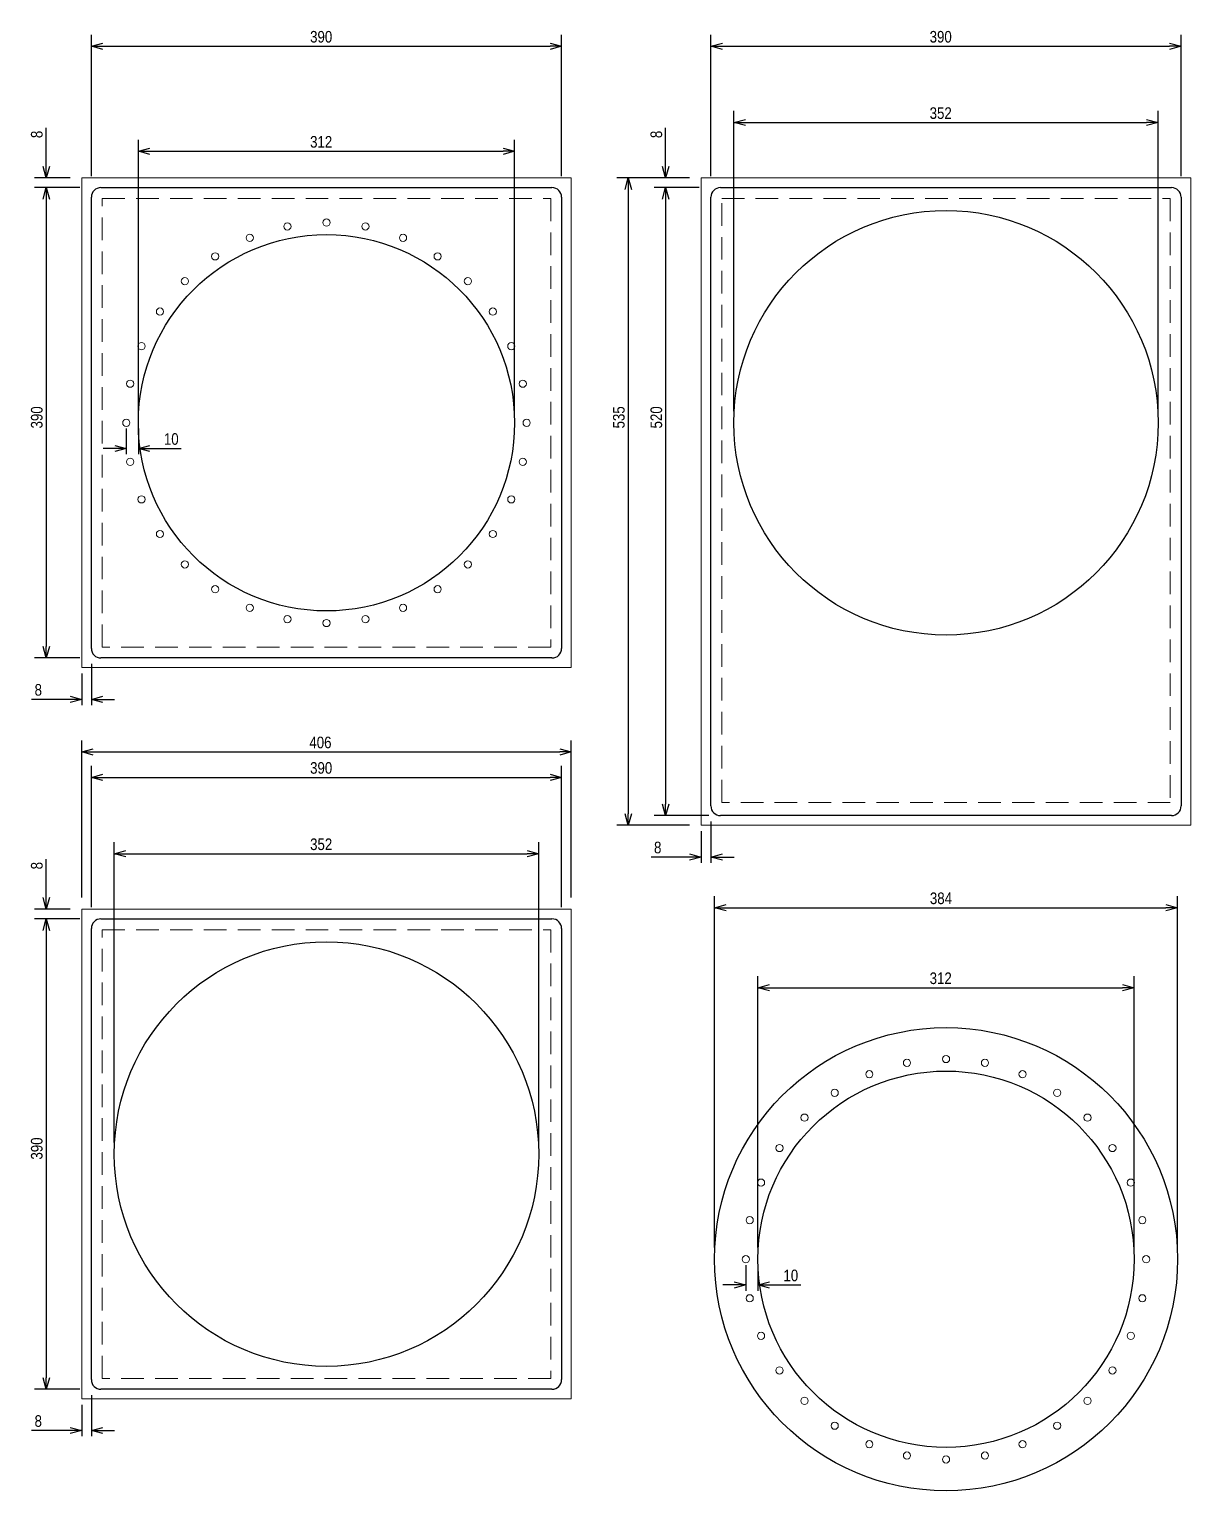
# Model space of a CAD drawing. Header units: inches. Extents: x -1596095 to 1052762, y -907497 to 506843.
# Drawn here: x -206370 to -205407, y -577360 to -576149 of the extents above; entities that cross this region are included whole.
import ezdxf

# ---------------------------------------------------------------- set-up
doc = ezdxf.new("R2010")
doc.units = ezdxf.units.IN
doc.header["$LTSCALE"] = 25
doc.header["$MEASUREMENT"] = 0
doc.linetypes.add('CACHE', pattern=[0.375, 0.25, -0.125])
doc.linetypes.add('Solid', pattern=[0])
doc.layers.get('DEFPOINTS').update_dxf_attribs({"linetype": 'Solid'})
doc.layers.add('ramka', color=7, linetype='Continuous', lineweight=13)
doc.styles.get("Standard").update_dxf_attribs({"font": 'ARIALN.TTF'})
doc.dimstyles.new('associate', dxfattribs={"dimscale": 0, "dimtxt": 2, "dimasz": 1, "dimexe": 1, "dimexo": 0.0625, "dimgap": 1, "dimtad": 1, "dimdec": 0, "dimrnd": 10, "dimzin": 0, "dimdsep": 46, "dimtxsty": 'Standard', "dimblk": 'ARCHTICK', "dimcen": 1, "dimadec": 0, "dimazin": 0, "dimtfac": 1, "dimtdec": 0, "dimtofl": 0, "dimtmove": 0, "dimatfit": 3, "dimfxl": 1, "dimtvp": 1, "dimtolj": 1, "dimtzin": 0, "dimarcsym": 0})

# ---------------------------------------------------------------- blocks, each defined once
blk = doc.blocks.new('*U495')
at = {"layer": 'ramka', "color": 251, "lineweight": 9, "ltscale": 3, "true_color": 0x636466}
blk.add_circle((0, 0), 2.99, dxfattribs=at)
blk = doc.blocks.new('*U496')
at = {"layer": 'ramka', "color": 0, "linetype": 'ByBlock', "lineweight": -2, "transparency": 16777216}
for p, rotation in [((-206738, -576182.3), 281.2499999989654), ((-206705.6, -576179.1), 269.9999999990067), ((-206673.3, -576182.3), 258.749999999048), ((-206769.2, -576191.7), 292.499999998924), ((-206642.1, -576191.7), 247.4999999990895), ((-206797.9, -576207.1), 303.7499999988827), ((-206613.4, -576207.1), 236.2499999991309), ((-206823, -576227.7), 314.9999999988413), ((-206588.3, -576227.7), 224.9999999991722), ((-206843.7, -576252.9), 326.2499999987999), ((-206567.6, -576252.9), 213.7499999992136), ((-206859, -576281.6), 337.4999999987585), ((-206552.3, -576281.6), 202.499999999255), ((-206868.4, -576312.7), 348.749999998717), ((-206542.8, -576312.7), 191.2499999992964), ((-206539.6, -576345.1), 180), ((-206868.4, -576377.5), 11.24999999995863), ((-206542.8, -576377.5), 168.7499999993792), ((-206859, -576408.6), 22.49999999991728), ((-206552.3, -576408.6), 157.4999999994206), ((-206843.7, -576437.3), 33.74999999987586), ((-206567.6, -576437.3), 146.2499999994619), ((-206823, -576462.5), 44.99999999983445), ((-206588.3, -576462.5), 134.9999999995034), ((-206797.9, -576483.1), 56.24999999979309), ((-206613.4, -576483.1), 123.7499999995448), ((-206769.2, -576498.5), 67.49999999975168), ((-206642.1, -576498.5), 112.4999999995861), ((-206738, -576507.9), 78.74999999971028), ((-206673.3, -576507.9), 101.2499999996275), ((-206705.6, -576511.1), 89.9999999996689)]:
    blk.add_blockref('*U495', p, dxfattribs=dict(at, rotation=rotation))
blk.add_blockref('*U495', (-206871.6, -576345.1), dxfattribs=at)
blk = doc.blocks.new('_Open30')
at = {"color": 0, "linetype": 'ByBlock', "lineweight": -2}
for p, q in [((-1, 0.27), (0, 0)), ((0, 0), (-1, -0.27)), ((0, 0), (-1, 0))]:
    blk.add_line(p, q, dxfattribs=at)
blk = doc.blocks.new('*D497')
at = {"layer": 'DEFPOINTS', "color": 0, "lineweight": 9, "ltscale": 3, "transparency": 16777216}
for p in [(-205967.6, -576249.9), (-206279.6, -576475), (-205967.6, -576475)]:
    blk.add_point(p, dxfattribs=at)
at = {"layer": 'ramka', "color": 0, "lineweight": -2, "ltscale": 3, "transparency": 16777216}
for p, q in [((-206279.6, -576465.4), (-206279.6, -576240.3)), ((-206270, -576249.9), (-205977.2, -576249.9))]:
    blk.add_line(p, q, dxfattribs=at)
at = {"layer": 'ramka', "color": 0, "linetype": 'Solid', "lineweight": -2, "ltscale": 3, "transparency": 16777216}
blk.add_line((-205967.6, -576465.4), (-205967.6, -576240.3), dxfattribs=at)
at = {"layer": 'ramka', "color": 0, "lineweight": -2, "ltscale": 3, "transparency": 16777216, "xscale": 9.600000000000001, "yscale": 9.600000000000001, "zscale": 9.600000000000001, "rotation": 180}
blk.add_blockref('_Open30', (-206279.6, -576249.9), dxfattribs=at)
at = {"layer": 'ramka', "color": 0, "lineweight": -2, "ltscale": 3, "transparency": 16777216, "xscale": 9.600000000000001, "yscale": 9.600000000000001, "zscale": 9.600000000000001}
blk.add_blockref('_Open30', (-205967.6, -576249.9), dxfattribs=at)
at = {"layer": 'ramka', "color": 0, "lineweight": 9, "ltscale": 3, "transparency": 16777216, "insert": (-206128, -576242.1), "char_height": 9.6, "attachment_point": 5}
blk.add_mtext('\\A1;312', dxfattribs=at)
blk = doc.blocks.new('_DotSmall')
at = {"color": 0, "linetype": 'ByBlock', "const_width": 0.5}
blk.add_lwpolyline([(-0.0625, 0, 1), (0.0625, 0, 1)], format="xyb", close=True, dxfattribs=at)
blk = doc.blocks.new('*D498')
at = {"layer": 'DEFPOINTS', "color": 0, "lineweight": 9, "ltscale": 3, "transparency": 16777216}
for p in [(-205928.6, -576162.8), (-206318.6, -576280), (-205928.6, -576280)]:
    blk.add_point(p, dxfattribs=at)
at = {"layer": 'ramka', "color": 0, "lineweight": -2, "ltscale": 3, "transparency": 16777216}
for p, q in [((-206318.6, -576270.4), (-206318.6, -576153.2)), ((-206309, -576162.8), (-205938.2, -576162.8))]:
    blk.add_line(p, q, dxfattribs=at)
at = {"layer": 'ramka', "color": 0, "linetype": 'Solid', "lineweight": -2, "ltscale": 3, "transparency": 16777216}
blk.add_line((-205928.6, -576270.4), (-205928.6, -576153.2), dxfattribs=at)
at = {"layer": 'ramka', "color": 0, "lineweight": -2, "ltscale": 3, "transparency": 16777216, "xscale": 9.600000000000001, "yscale": 9.600000000000001, "zscale": 9.600000000000001, "rotation": 180}
blk.add_blockref('_Open30', (-206318.6, -576162.8), dxfattribs=at)
at = {"layer": 'ramka', "color": 0, "lineweight": -2, "ltscale": 3, "transparency": 16777216, "xscale": 9.600000000000001, "yscale": 9.600000000000001, "zscale": 9.600000000000001}
blk.add_blockref('_Open30', (-205928.6, -576162.8), dxfattribs=at)
at = {"layer": 'ramka', "color": 0, "lineweight": 9, "ltscale": 3, "transparency": 16777216, "insert": (-206128, -576155), "char_height": 9.6, "attachment_point": 5}
blk.add_mtext('\\A1;390', dxfattribs=at)
blk = doc.blocks.new('*D499')
at = {"layer": 'DEFPOINTS', "color": 0, "lineweight": 9, "ltscale": 3, "transparency": 16777216}
for p in [(-206289.6, -576475), (-206279.6, -576475), (-206279.6, -576496.3)]:
    blk.add_point(p, dxfattribs=at)
at = {"layer": 'ramka', "color": 0, "lineweight": -2, "ltscale": 3, "transparency": 16777216}
for p, q in [((-206289.6, -576479.8), (-206289.6, -576501.1)), ((-206299.2, -576496.3), (-206308.8, -576496.3)), ((-206270, -576496.3), (-206244.1, -576496.3))]:
    blk.add_line(p, q, dxfattribs=at)
at = {"layer": 'ramka', "color": 0, "linetype": 'Solid', "lineweight": -2, "ltscale": 3, "transparency": 16777216}
blk.add_line((-206279.6, -576479.8), (-206279.6, -576501.1), dxfattribs=at)
at = {"layer": 'ramka', "color": 0, "lineweight": -2, "ltscale": 3, "transparency": 16777216, "xscale": 9.600000000000001, "yscale": 9.600000000000001, "zscale": 9.600000000000001}
blk.add_blockref('_Open30', (-206289.6, -576496.3), dxfattribs=at)
at = {"layer": 'ramka', "color": 0, "lineweight": -2, "ltscale": 3, "transparency": 16777216, "xscale": 9.600000000000001, "yscale": 9.600000000000001, "zscale": 9.600000000000001, "rotation": 180}
blk.add_blockref('_Open30', (-206279.6, -576496.3), dxfattribs=at)
at = {"layer": 'ramka', "color": 0, "lineweight": 9, "ltscale": 3, "transparency": 16777216, "insert": (-206252.3, -576488.5), "char_height": 9.6, "attachment_point": 5}
blk.add_mtext('\\A1;10', dxfattribs=at)
blk = doc.blocks.new('*D500')
at = {"layer": 'DEFPOINTS', "color": 0, "lineweight": 9, "ltscale": 3, "transparency": 16777216}
for p in [(-206318.6, -576280), (-206356, -576670), (-206318.6, -576670)]:
    blk.add_point(p, dxfattribs=at)
at = {"layer": 'ramka', "color": 0, "lineweight": -2, "ltscale": 3, "transparency": 16777216}
for p, q in [((-206328.2, -576280), (-206365.6, -576280)), ((-206356, -576289.6), (-206356, -576660.4))]:
    blk.add_line(p, q, dxfattribs=at)
at = {"layer": 'ramka', "color": 0, "linetype": 'Solid', "lineweight": -2, "ltscale": 3, "transparency": 16777216}
blk.add_line((-206328.2, -576670), (-206365.6, -576670), dxfattribs=at)
at = {"layer": 'ramka', "color": 0, "lineweight": -2, "ltscale": 3, "transparency": 16777216, "xscale": 9.600000000000001, "yscale": 9.600000000000001, "zscale": 9.600000000000001}
for p, rotation in [((-206356, -576280), 90), ((-206356, -576670), 270)]:
    blk.add_blockref('_Open30', p, dxfattribs=dict(at, rotation=rotation))
at = {"layer": 'ramka', "color": 0, "lineweight": 9, "ltscale": 3, "transparency": 16777216, "insert": (-206363.8, -576470.5), "char_height": 9.6, "attachment_point": 5, "rotation": 90}
blk.add_mtext('\\A1;390', dxfattribs=at)
blk = doc.blocks.new('*D501')
at = {"layer": 'DEFPOINTS', "color": 0, "lineweight": 9, "ltscale": 3, "transparency": 16777216}
for p in [(-206318.6, -576670), (-206326.6, -576678), (-206318.6, -576704.3)]:
    blk.add_point(p, dxfattribs=at)
at = {"layer": 'ramka', "color": 0, "linetype": 'Solid', "lineweight": -2, "ltscale": 3, "transparency": 16777216}
blk.add_line((-206318.6, -576674.8), (-206318.6, -576709.1), dxfattribs=at)
at = {"layer": 'ramka', "color": 0, "lineweight": -2, "ltscale": 3, "transparency": 16777216}
for p, q in [((-206326.6, -576682.8), (-206326.6, -576709.1)), ((-206336.2, -576704.3), (-206368.1, -576704.3)), ((-206309, -576704.3), (-206299.4, -576704.3))]:
    blk.add_line(p, q, dxfattribs=at)
at = {"layer": 'ramka', "color": 0, "lineweight": -2, "ltscale": 3, "transparency": 16777216, "xscale": 9.600000000000001, "yscale": 9.600000000000001, "zscale": 9.600000000000001}
blk.add_blockref('_Open30', (-206326.6, -576704.3), dxfattribs=at)
at = {"layer": 'ramka', "color": 0, "lineweight": -2, "ltscale": 3, "transparency": 16777216, "xscale": 9.600000000000001, "yscale": 9.600000000000001, "zscale": 9.600000000000001, "rotation": 180}
blk.add_blockref('_Open30', (-206318.6, -576704.3), dxfattribs=at)
at = {"layer": 'ramka', "color": 0, "lineweight": 9, "ltscale": 3, "transparency": 16777216, "insert": (-206362.6, -576696.5), "char_height": 9.6, "attachment_point": 5}
blk.add_mtext('\\A1;8', dxfattribs=at)
blk = doc.blocks.new('*D502')
at = {"layer": 'DEFPOINTS', "color": 0, "lineweight": 9, "ltscale": 3, "transparency": 16777216}
for p in [(-206326.6, -576272), (-206356, -576280), (-206318.6, -576280)]:
    blk.add_point(p, dxfattribs=at)
at = {"layer": 'ramka', "color": 0, "lineweight": -2, "ltscale": 3, "transparency": 16777216}
for p, q in [((-206356, -576262.4), (-206356, -576230.5)), ((-206336.2, -576272), (-206365.6, -576272)), ((-206356, -576289.6), (-206356, -576299.2))]:
    blk.add_line(p, q, dxfattribs=at)
at = {"layer": 'ramka', "color": 0, "linetype": 'Solid', "lineweight": -2, "ltscale": 3, "transparency": 16777216}
blk.add_line((-206328.2, -576280), (-206365.6, -576280), dxfattribs=at)
at = {"layer": 'ramka', "color": 0, "lineweight": -2, "ltscale": 3, "transparency": 16777216, "xscale": 9.600000000000001, "yscale": 9.600000000000001, "zscale": 9.600000000000001}
for p, rotation in [((-206356, -576272), 270), ((-206356, -576280), 90)]:
    blk.add_blockref('_Open30', p, dxfattribs=dict(at, rotation=rotation))
at = {"layer": 'ramka', "color": 0, "lineweight": 9, "ltscale": 3, "transparency": 16777216, "insert": (-206363.8, -576235.9), "char_height": 9.6, "attachment_point": 5, "rotation": 90}
blk.add_mtext('\\A1;8', dxfattribs=at)
blk = doc.blocks.new('*D504')
at = {"layer": 'DEFPOINTS', "color": 0, "lineweight": 9, "ltscale": 3, "transparency": 16777216}
for p in [(-205433.8, -576226), (-205785.8, -576475), (-205433.8, -576475)]:
    blk.add_point(p, dxfattribs=at)
at = {"layer": 'ramka', "color": 0, "lineweight": -2, "ltscale": 3, "transparency": 16777216}
for p, q in [((-205785.8, -576465.4), (-205785.8, -576216.4)), ((-205776.2, -576226), (-205443.4, -576226))]:
    blk.add_line(p, q, dxfattribs=at)
at = {"layer": 'ramka', "color": 0, "linetype": 'Solid', "lineweight": -2, "ltscale": 3, "transparency": 16777216}
blk.add_line((-205433.8, -576465.4), (-205433.8, -576216.4), dxfattribs=at)
at = {"layer": 'ramka', "color": 0, "lineweight": -2, "ltscale": 3, "transparency": 16777216, "xscale": 9.600000000000001, "yscale": 9.600000000000001, "zscale": 9.600000000000001, "rotation": 180}
blk.add_blockref('_Open30', (-205785.8, -576226), dxfattribs=at)
at = {"layer": 'ramka', "color": 0, "lineweight": -2, "ltscale": 3, "transparency": 16777216, "xscale": 9.600000000000001, "yscale": 9.600000000000001, "zscale": 9.600000000000001}
blk.add_blockref('_Open30', (-205433.8, -576226), dxfattribs=at)
at = {"layer": 'ramka', "color": 0, "lineweight": 9, "ltscale": 3, "transparency": 16777216, "insert": (-205614.2, -576218.3), "char_height": 9.6, "attachment_point": 5}
blk.add_mtext('\\A1;352', dxfattribs=at)
blk = doc.blocks.new('*D505')
at = {"layer": 'DEFPOINTS', "color": 0, "lineweight": 9, "ltscale": 3, "transparency": 16777216}
for p in [(-205804.8, -576280), (-205842.3, -576800.7), (-205796.8, -576800.7)]:
    blk.add_point(p, dxfattribs=at)
at = {"layer": 'ramka', "color": 0, "lineweight": -2, "ltscale": 3, "transparency": 16777216}
for p, q in [((-205814.4, -576280), (-205851.9, -576280)), ((-205842.3, -576289.6), (-205842.3, -576791.1))]:
    blk.add_line(p, q, dxfattribs=at)
at = {"layer": 'ramka', "color": 0, "linetype": 'Solid', "lineweight": -2, "ltscale": 3, "transparency": 16777216}
blk.add_line((-205806.4, -576800.7), (-205851.9, -576800.7), dxfattribs=at)
at = {"layer": 'ramka', "color": 0, "lineweight": -2, "ltscale": 3, "transparency": 16777216, "xscale": 9.600000000000001, "yscale": 9.600000000000001, "zscale": 9.600000000000001}
for p, rotation in [((-205842.3, -576280), 90), ((-205842.3, -576800.7), 270)]:
    blk.add_blockref('_Open30', p, dxfattribs=dict(at, rotation=rotation))
at = {"layer": 'ramka', "color": 0, "lineweight": 9, "ltscale": 3, "transparency": 16777216, "insert": (-205850, -576470.5), "char_height": 9.6, "attachment_point": 5, "rotation": 90}
blk.add_mtext('\\A1;520', dxfattribs=at)
blk = doc.blocks.new('*D506')
at = {"layer": 'DEFPOINTS', "color": 0, "lineweight": 9, "ltscale": 3, "transparency": 16777216}
for p in [(-205812.8, -576808.7), (-205804.8, -576800.7), (-205804.8, -576835)]:
    blk.add_point(p, dxfattribs=at)
at = {"layer": 'ramka', "color": 0, "linetype": 'Solid', "lineweight": -2, "ltscale": 3, "transparency": 16777216}
blk.add_line((-205804.8, -576805.5), (-205804.8, -576839.8), dxfattribs=at)
at = {"layer": 'ramka', "color": 0, "lineweight": -2, "ltscale": 3, "transparency": 16777216}
for p, q in [((-205812.8, -576813.5), (-205812.8, -576839.8)), ((-205822.4, -576835), (-205854.3, -576835)), ((-205795.2, -576835), (-205785.6, -576835))]:
    blk.add_line(p, q, dxfattribs=at)
at = {"layer": 'ramka', "color": 0, "lineweight": -2, "ltscale": 3, "transparency": 16777216, "xscale": 9.600000000000001, "yscale": 9.600000000000001, "zscale": 9.600000000000001}
blk.add_blockref('_Open30', (-205812.8, -576835), dxfattribs=at)
at = {"layer": 'ramka', "color": 0, "lineweight": -2, "ltscale": 3, "transparency": 16777216, "xscale": 9.600000000000001, "yscale": 9.600000000000001, "zscale": 9.600000000000001, "rotation": 180}
blk.add_blockref('_Open30', (-205804.8, -576835), dxfattribs=at)
at = {"layer": 'ramka', "color": 0, "lineweight": 9, "ltscale": 3, "transparency": 16777216, "insert": (-205848.9, -576827.2), "char_height": 9.6, "attachment_point": 5}
blk.add_mtext('\\A1;8', dxfattribs=at)
blk = doc.blocks.new('*D507')
at = {"layer": 'DEFPOINTS', "color": 0, "lineweight": 9, "ltscale": 3, "transparency": 16777216}
for p in [(-205812.8, -576272), (-205842.3, -576280), (-205804.8, -576280)]:
    blk.add_point(p, dxfattribs=at)
at = {"layer": 'ramka', "color": 0, "lineweight": -2, "ltscale": 3, "transparency": 16777216}
for p, q in [((-205842.3, -576262.4), (-205842.3, -576230.5)), ((-205822.4, -576272), (-205851.9, -576272)), ((-205842.3, -576289.6), (-205842.3, -576299.2))]:
    blk.add_line(p, q, dxfattribs=at)
at = {"layer": 'ramka', "color": 0, "linetype": 'Solid', "lineweight": -2, "ltscale": 3, "transparency": 16777216}
blk.add_line((-205814.4, -576280), (-205851.9, -576280), dxfattribs=at)
at = {"layer": 'ramka', "color": 0, "lineweight": -2, "ltscale": 3, "transparency": 16777216, "xscale": 9.600000000000001, "yscale": 9.600000000000001, "zscale": 9.600000000000001}
for p, rotation in [((-205842.3, -576272), 270), ((-205842.3, -576280), 90)]:
    blk.add_blockref('_Open30', p, dxfattribs=dict(at, rotation=rotation))
at = {"layer": 'ramka', "color": 0, "lineweight": 9, "ltscale": 3, "transparency": 16777216, "insert": (-205850, -576235.9), "char_height": 9.6, "attachment_point": 5, "rotation": 90}
blk.add_mtext('\\A1;8', dxfattribs=at)
blk = doc.blocks.new('*D508')
at = {"layer": 'DEFPOINTS', "color": 0, "lineweight": 9, "ltscale": 3, "transparency": 16777216}
for p in [(-205812.8, -576272), (-205873.3, -576808.7), (-205812.8, -576808.7)]:
    blk.add_point(p, dxfattribs=at)
at = {"layer": 'ramka', "color": 0, "lineweight": -2, "ltscale": 3, "transparency": 16777216}
for p, q in [((-205822.4, -576272), (-205882.9, -576272)), ((-205873.3, -576281.6), (-205873.3, -576799.1))]:
    blk.add_line(p, q, dxfattribs=at)
at = {"layer": 'ramka', "color": 0, "linetype": 'Solid', "lineweight": -2, "ltscale": 3, "transparency": 16777216}
blk.add_line((-205822.4, -576808.7), (-205882.9, -576808.7), dxfattribs=at)
at = {"layer": 'ramka', "color": 0, "lineweight": -2, "ltscale": 3, "transparency": 16777216, "xscale": 9.600000000000001, "yscale": 9.600000000000001, "zscale": 9.600000000000001}
for p, rotation in [((-205873.3, -576272), 90), ((-205873.3, -576808.7), 270)]:
    blk.add_blockref('_Open30', p, dxfattribs=dict(at, rotation=rotation))
at = {"layer": 'ramka', "color": 0, "lineweight": 9, "ltscale": 3, "transparency": 16777216, "insert": (-205881.1, -576470.5), "char_height": 9.6, "attachment_point": 5, "rotation": 90}
blk.add_mtext('\\A1;535', dxfattribs=at)
blk = doc.blocks.new('*D509')
at = {"layer": 'DEFPOINTS', "color": 0, "lineweight": 9, "ltscale": 3, "transparency": 16777216}
for p in [(-205414.8, -576162.8), (-205804.8, -576280), (-205414.8, -576280)]:
    blk.add_point(p, dxfattribs=at)
at = {"layer": 'ramka', "color": 0, "lineweight": -2, "ltscale": 3, "transparency": 16777216}
for p, q in [((-205804.8, -576270.4), (-205804.8, -576153.2)), ((-205795.2, -576162.8), (-205424.4, -576162.8))]:
    blk.add_line(p, q, dxfattribs=at)
at = {"layer": 'ramka', "color": 0, "linetype": 'Solid', "lineweight": -2, "ltscale": 3, "transparency": 16777216}
blk.add_line((-205414.8, -576270.4), (-205414.8, -576153.2), dxfattribs=at)
at = {"layer": 'ramka', "color": 0, "lineweight": -2, "ltscale": 3, "transparency": 16777216, "xscale": 9.600000000000001, "yscale": 9.600000000000001, "zscale": 9.600000000000001, "rotation": 180}
blk.add_blockref('_Open30', (-205804.8, -576162.8), dxfattribs=at)
at = {"layer": 'ramka', "color": 0, "lineweight": -2, "ltscale": 3, "transparency": 16777216, "xscale": 9.600000000000001, "yscale": 9.600000000000001, "zscale": 9.600000000000001}
blk.add_blockref('_Open30', (-205414.8, -576162.8), dxfattribs=at)
at = {"layer": 'ramka', "color": 0, "lineweight": 9, "ltscale": 3, "transparency": 16777216, "insert": (-205614.2, -576155), "char_height": 9.6, "attachment_point": 5}
blk.add_mtext('\\A1;390', dxfattribs=at)
blk = doc.blocks.new('*D510')
at = {"layer": 'DEFPOINTS', "color": 0, "lineweight": 9, "ltscale": 3, "transparency": 16777216}
for p in [(-205947.6, -576832.3), (-206299.6, -577081.3), (-205947.6, -577081.3)]:
    blk.add_point(p, dxfattribs=at)
at = {"layer": 'ramka', "color": 0, "lineweight": -2, "ltscale": 3, "transparency": 16777216}
for p, q in [((-206299.6, -577071.7), (-206299.6, -576822.7)), ((-206290, -576832.3), (-205957.2, -576832.3))]:
    blk.add_line(p, q, dxfattribs=at)
at = {"layer": 'ramka', "color": 0, "linetype": 'Solid', "lineweight": -2, "ltscale": 3, "transparency": 16777216}
blk.add_line((-205947.6, -577071.7), (-205947.6, -576822.7), dxfattribs=at)
at = {"layer": 'ramka', "color": 0, "lineweight": -2, "ltscale": 3, "transparency": 16777216, "xscale": 9.600000000000001, "yscale": 9.600000000000001, "zscale": 9.600000000000001, "rotation": 180}
blk.add_blockref('_Open30', (-206299.6, -576832.3), dxfattribs=at)
at = {"layer": 'ramka', "color": 0, "lineweight": -2, "ltscale": 3, "transparency": 16777216, "xscale": 9.600000000000001, "yscale": 9.600000000000001, "zscale": 9.600000000000001}
blk.add_blockref('_Open30', (-205947.6, -576832.3), dxfattribs=at)
at = {"layer": 'ramka', "color": 0, "lineweight": 9, "ltscale": 3, "transparency": 16777216, "insert": (-206128, -576824.5), "char_height": 9.6, "attachment_point": 5}
blk.add_mtext('\\A1;352', dxfattribs=at)
blk = doc.blocks.new('*D511')
at = {"layer": 'DEFPOINTS', "color": 0, "lineweight": 9, "ltscale": 3, "transparency": 16777216}
for p in [(-205928.6, -576769), (-206318.6, -576886.3), (-205928.6, -576886.3)]:
    blk.add_point(p, dxfattribs=at)
at = {"layer": 'ramka', "color": 0, "lineweight": -2, "ltscale": 3, "transparency": 16777216}
for p, q in [((-206318.6, -576876.7), (-206318.6, -576759.4)), ((-206309, -576769), (-205938.2, -576769))]:
    blk.add_line(p, q, dxfattribs=at)
at = {"layer": 'ramka', "color": 0, "linetype": 'Solid', "lineweight": -2, "ltscale": 3, "transparency": 16777216}
blk.add_line((-205928.6, -576876.7), (-205928.6, -576759.4), dxfattribs=at)
at = {"layer": 'ramka', "color": 0, "lineweight": -2, "ltscale": 3, "transparency": 16777216, "xscale": 9.600000000000001, "yscale": 9.600000000000001, "zscale": 9.600000000000001, "rotation": 180}
blk.add_blockref('_Open30', (-206318.6, -576769), dxfattribs=at)
at = {"layer": 'ramka', "color": 0, "lineweight": -2, "ltscale": 3, "transparency": 16777216, "xscale": 9.600000000000001, "yscale": 9.600000000000001, "zscale": 9.600000000000001}
blk.add_blockref('_Open30', (-205928.6, -576769), dxfattribs=at)
at = {"layer": 'ramka', "color": 0, "lineweight": 9, "ltscale": 3, "transparency": 16777216, "insert": (-206128, -576761.2), "char_height": 9.6, "attachment_point": 5}
blk.add_mtext('\\A1;390', dxfattribs=at)
blk = doc.blocks.new('*D512')
at = {"layer": 'DEFPOINTS', "color": 0, "lineweight": 9, "ltscale": 3, "transparency": 16777216}
for p in [(-206318.6, -576886.3), (-206356, -577276.3), (-206318.6, -577276.3)]:
    blk.add_point(p, dxfattribs=at)
at = {"layer": 'ramka', "color": 0, "lineweight": -2, "ltscale": 3, "transparency": 16777216}
for p, q in [((-206328.2, -576886.3), (-206365.6, -576886.3)), ((-206356, -576895.9), (-206356, -577266.7))]:
    blk.add_line(p, q, dxfattribs=at)
at = {"layer": 'ramka', "color": 0, "linetype": 'Solid', "lineweight": -2, "ltscale": 3, "transparency": 16777216}
blk.add_line((-206328.2, -577276.3), (-206365.6, -577276.3), dxfattribs=at)
at = {"layer": 'ramka', "color": 0, "lineweight": -2, "ltscale": 3, "transparency": 16777216, "xscale": 9.600000000000001, "yscale": 9.600000000000001, "zscale": 9.600000000000001}
for p, rotation in [((-206356, -576886.3), 90), ((-206356, -577276.3), 270)]:
    blk.add_blockref('_Open30', p, dxfattribs=dict(at, rotation=rotation))
at = {"layer": 'ramka', "color": 0, "lineweight": 9, "ltscale": 3, "transparency": 16777216, "insert": (-206363.8, -577076.7), "char_height": 9.6, "attachment_point": 5, "rotation": 90}
blk.add_mtext('\\A1;390', dxfattribs=at)
blk = doc.blocks.new('*D513')
at = {"layer": 'DEFPOINTS', "color": 0, "lineweight": 9, "ltscale": 3, "transparency": 16777216}
for p in [(-205920.6, -576747.9), (-206326.6, -576878.3), (-205920.6, -576878.3)]:
    blk.add_point(p, dxfattribs=at)
at = {"layer": 'ramka', "color": 0, "lineweight": -2, "ltscale": 3, "transparency": 16777216}
for p, q in [((-206326.6, -576868.7), (-206326.6, -576738.3)), ((-206317, -576747.9), (-205930.2, -576747.9))]:
    blk.add_line(p, q, dxfattribs=at)
at = {"layer": 'ramka', "color": 0, "linetype": 'Solid', "lineweight": -2, "ltscale": 3, "transparency": 16777216}
blk.add_line((-205920.6, -576868.7), (-205920.6, -576738.3), dxfattribs=at)
at = {"layer": 'ramka', "color": 0, "lineweight": -2, "ltscale": 3, "transparency": 16777216, "xscale": 9.600000000000001, "yscale": 9.600000000000001, "zscale": 9.600000000000001, "rotation": 180}
blk.add_blockref('_Open30', (-206326.6, -576747.9), dxfattribs=at)
at = {"layer": 'ramka', "color": 0, "lineweight": -2, "ltscale": 3, "transparency": 16777216, "xscale": 9.600000000000001, "yscale": 9.600000000000001, "zscale": 9.600000000000001}
blk.add_blockref('_Open30', (-205920.6, -576747.9), dxfattribs=at)
at = {"layer": 'ramka', "color": 0, "lineweight": 9, "ltscale": 3, "transparency": 16777216, "insert": (-206128.6, -576740.1), "char_height": 9.6, "attachment_point": 5}
blk.add_mtext('\\A1;406', dxfattribs=at)
blk = doc.blocks.new('*D514')
at = {"layer": 'DEFPOINTS', "color": 0, "lineweight": 9, "ltscale": 3, "transparency": 16777216}
for p in [(-206318.6, -577276.3), (-206326.6, -577284.3), (-206318.6, -577310.5)]:
    blk.add_point(p, dxfattribs=at)
at = {"layer": 'ramka', "color": 0, "linetype": 'Solid', "lineweight": -2, "ltscale": 3, "transparency": 16777216}
blk.add_line((-206318.6, -577281.1), (-206318.6, -577315.3), dxfattribs=at)
at = {"layer": 'ramka', "color": 0, "lineweight": -2, "ltscale": 3, "transparency": 16777216}
for p, q in [((-206326.6, -577289.1), (-206326.6, -577315.3)), ((-206336.2, -577310.5), (-206368.1, -577310.5)), ((-206309, -577310.5), (-206299.4, -577310.5))]:
    blk.add_line(p, q, dxfattribs=at)
at = {"layer": 'ramka', "color": 0, "lineweight": -2, "ltscale": 3, "transparency": 16777216, "xscale": 9.600000000000001, "yscale": 9.600000000000001, "zscale": 9.600000000000001}
blk.add_blockref('_Open30', (-206326.6, -577310.5), dxfattribs=at)
at = {"layer": 'ramka', "color": 0, "lineweight": -2, "ltscale": 3, "transparency": 16777216, "xscale": 9.600000000000001, "yscale": 9.600000000000001, "zscale": 9.600000000000001, "rotation": 180}
blk.add_blockref('_Open30', (-206318.6, -577310.5), dxfattribs=at)
at = {"layer": 'ramka', "color": 0, "lineweight": 9, "ltscale": 3, "transparency": 16777216, "insert": (-206362.6, -577302.7), "char_height": 9.6, "attachment_point": 5}
blk.add_mtext('\\A1;8', dxfattribs=at)
blk = doc.blocks.new('*D515')
at = {"layer": 'DEFPOINTS', "color": 0, "lineweight": 9, "ltscale": 3, "transparency": 16777216}
for p in [(-206326.6, -576878.3), (-206356, -576886.3), (-206318.6, -576886.3)]:
    blk.add_point(p, dxfattribs=at)
at = {"layer": 'ramka', "color": 0, "lineweight": -2, "ltscale": 3, "transparency": 16777216}
for p, q in [((-206356, -576868.7), (-206356, -576836.7)), ((-206336.2, -576878.3), (-206365.6, -576878.3)), ((-206356, -576895.9), (-206356, -576905.5))]:
    blk.add_line(p, q, dxfattribs=at)
at = {"layer": 'ramka', "color": 0, "linetype": 'Solid', "lineweight": -2, "ltscale": 3, "transparency": 16777216}
blk.add_line((-206328.2, -576886.3), (-206365.6, -576886.3), dxfattribs=at)
at = {"layer": 'ramka', "color": 0, "lineweight": -2, "ltscale": 3, "transparency": 16777216, "xscale": 9.600000000000001, "yscale": 9.600000000000001, "zscale": 9.600000000000001}
for p, rotation in [((-206356, -576878.3), 270), ((-206356, -576886.3), 90)]:
    blk.add_blockref('_Open30', p, dxfattribs=dict(at, rotation=rotation))
at = {"layer": 'ramka', "color": 0, "lineweight": 9, "ltscale": 3, "transparency": 16777216, "insert": (-206363.8, -576842.2), "char_height": 9.6, "attachment_point": 5, "rotation": 90}
blk.add_mtext('\\A1;8', dxfattribs=at)
blk = doc.blocks.new('*U516')
at = {"layer": 'ramka', "color": 251, "lineweight": 9, "ltscale": 3, "true_color": 0x636466}
blk.add_circle((0, 0), 2.99, dxfattribs=at)
blk = doc.blocks.new('*U517')
at = {"layer": 'ramka', "color": 0, "linetype": 'ByBlock', "lineweight": -2, "transparency": 16777216}
for p, rotation in [((-206738, -576182.3), 281.2499999989654), ((-206705.6, -576179.1), 269.9999999990067), ((-206673.3, -576182.3), 258.749999999048), ((-206769.2, -576191.7), 292.499999998924), ((-206642.1, -576191.7), 247.4999999990895), ((-206797.9, -576207.1), 303.7499999988827), ((-206613.4, -576207.1), 236.2499999991309), ((-206823, -576227.7), 314.9999999988413), ((-206588.3, -576227.7), 224.9999999991722), ((-206843.7, -576252.9), 326.2499999987999), ((-206567.6, -576252.9), 213.7499999992136), ((-206859, -576281.6), 337.4999999987585), ((-206552.3, -576281.6), 202.499999999255), ((-206868.4, -576312.7), 348.749999998717), ((-206542.8, -576312.7), 191.2499999992964), ((-206539.6, -576345.1), 180), ((-206868.4, -576377.5), 11.24999999995863), ((-206542.8, -576377.5), 168.7499999993792), ((-206859, -576408.6), 22.49999999991728), ((-206552.3, -576408.6), 157.4999999994206), ((-206843.7, -576437.3), 33.74999999987586), ((-206567.6, -576437.3), 146.2499999994619), ((-206823, -576462.5), 44.99999999983445), ((-206588.3, -576462.5), 134.9999999995034), ((-206797.9, -576483.1), 56.24999999979309), ((-206613.4, -576483.1), 123.7499999995448), ((-206769.2, -576498.5), 67.49999999975168), ((-206642.1, -576498.5), 112.4999999995861), ((-206738, -576507.9), 78.74999999971028), ((-206673.3, -576507.9), 101.2499999996275), ((-206705.6, -576511.1), 89.9999999996689)]:
    blk.add_blockref('*U516', p, dxfattribs=dict(at, rotation=rotation))
blk.add_blockref('*U516', (-206871.6, -576345.1), dxfattribs=at)
blk = doc.blocks.new('*D518')
at = {"layer": 'DEFPOINTS', "color": 0, "lineweight": 9, "ltscale": 3, "transparency": 16777216}
for p in [(-205453.8, -576943.4), (-205765.8, -577168.5), (-205453.8, -577168.5)]:
    blk.add_point(p, dxfattribs=at)
at = {"layer": 'ramka', "color": 0, "lineweight": -2, "ltscale": 3, "transparency": 16777216}
for p, q in [((-205765.8, -577158.9), (-205765.8, -576933.8)), ((-205756.2, -576943.4), (-205463.4, -576943.4))]:
    blk.add_line(p, q, dxfattribs=at)
at = {"layer": 'ramka', "color": 0, "linetype": 'Solid', "lineweight": -2, "ltscale": 3, "transparency": 16777216}
blk.add_line((-205453.8, -577158.9), (-205453.8, -576933.8), dxfattribs=at)
at = {"layer": 'ramka', "color": 0, "lineweight": -2, "ltscale": 3, "transparency": 16777216, "xscale": 9.600000000000001, "yscale": 9.600000000000001, "zscale": 9.600000000000001, "rotation": 180}
blk.add_blockref('_Open30', (-205765.8, -576943.4), dxfattribs=at)
at = {"layer": 'ramka', "color": 0, "lineweight": -2, "ltscale": 3, "transparency": 16777216, "xscale": 9.600000000000001, "yscale": 9.600000000000001, "zscale": 9.600000000000001}
blk.add_blockref('_Open30', (-205453.8, -576943.4), dxfattribs=at)
at = {"layer": 'ramka', "color": 0, "lineweight": 9, "ltscale": 3, "transparency": 16777216, "insert": (-205614.2, -576935.6), "char_height": 9.6, "attachment_point": 5}
blk.add_mtext('\\A1;312', dxfattribs=at)
blk = doc.blocks.new('*D519')
at = {"layer": 'DEFPOINTS', "color": 0, "lineweight": 9, "ltscale": 3, "transparency": 16777216}
for p in [(-205775.8, -577168.5), (-205765.8, -577168.5), (-205765.8, -577189.8)]:
    blk.add_point(p, dxfattribs=at)
at = {"layer": 'ramka', "color": 0, "lineweight": -2, "ltscale": 3, "transparency": 16777216}
for p, q in [((-205775.8, -577173.3), (-205775.8, -577194.6)), ((-205785.4, -577189.8), (-205795, -577189.8)), ((-205756.2, -577189.8), (-205730.3, -577189.8))]:
    blk.add_line(p, q, dxfattribs=at)
at = {"layer": 'ramka', "color": 0, "linetype": 'Solid', "lineweight": -2, "ltscale": 3, "transparency": 16777216}
blk.add_line((-205765.8, -577173.3), (-205765.8, -577194.6), dxfattribs=at)
at = {"layer": 'ramka', "color": 0, "lineweight": -2, "ltscale": 3, "transparency": 16777216, "xscale": 9.600000000000001, "yscale": 9.600000000000001, "zscale": 9.600000000000001}
blk.add_blockref('_Open30', (-205775.8, -577189.8), dxfattribs=at)
at = {"layer": 'ramka', "color": 0, "lineweight": -2, "ltscale": 3, "transparency": 16777216, "xscale": 9.600000000000001, "yscale": 9.600000000000001, "zscale": 9.600000000000001, "rotation": 180}
blk.add_blockref('_Open30', (-205765.8, -577189.8), dxfattribs=at)
at = {"layer": 'ramka', "color": 0, "lineweight": 9, "ltscale": 3, "transparency": 16777216, "insert": (-205738.5, -577182), "char_height": 9.6, "attachment_point": 5}
blk.add_mtext('\\A1;10', dxfattribs=at)
blk = doc.blocks.new('*D520')
at = {"layer": 'DEFPOINTS', "color": 0, "lineweight": 9, "ltscale": 3, "transparency": 16777216}
for p in [(-205417.8, -576877.1), (-205801.8, -577168.5), (-205417.8, -577168.5)]:
    blk.add_point(p, dxfattribs=at)
at = {"layer": 'ramka', "color": 0, "lineweight": -2, "ltscale": 3, "transparency": 16777216}
for p, q in [((-205801.8, -577158.9), (-205801.8, -576867.5)), ((-205792.2, -576877.1), (-205427.4, -576877.1))]:
    blk.add_line(p, q, dxfattribs=at)
at = {"layer": 'ramka', "color": 0, "linetype": 'Solid', "lineweight": -2, "ltscale": 3, "transparency": 16777216}
blk.add_line((-205417.8, -577158.9), (-205417.8, -576867.5), dxfattribs=at)
at = {"layer": 'ramka', "color": 0, "lineweight": -2, "ltscale": 3, "transparency": 16777216, "xscale": 9.600000000000001, "yscale": 9.600000000000001, "zscale": 9.600000000000001, "rotation": 180}
blk.add_blockref('_Open30', (-205801.8, -576877.1), dxfattribs=at)
at = {"layer": 'ramka', "color": 0, "lineweight": -2, "ltscale": 3, "transparency": 16777216, "xscale": 9.600000000000001, "yscale": 9.600000000000001, "zscale": 9.600000000000001}
blk.add_blockref('_Open30', (-205417.8, -576877.1), dxfattribs=at)
at = {"layer": 'ramka', "color": 0, "lineweight": 9, "ltscale": 3, "transparency": 16777216, "insert": (-205614, -576869.3), "char_height": 9.6, "attachment_point": 5}
blk.add_mtext('\\A1;384', dxfattribs=at)

msp = doc.modelspace()

# ---------------------------------------------------------------- linework, layer by layer
at = {"layer": 'ramka', "color": 0, "lineweight": 30, "ltscale": 3}
for p, q in [((-206318.6, -576662), (-206318.6, -576288)), ((-206310.6, -576280), (-205936.6, -576280)), ((-205928.6, -576288), (-205928.6, -576662)), ((-205804.8, -576792.7), (-205804.8, -576288)), ((-205796.8, -576280), (-205422.8, -576280)), ((-205414.8, -576288), (-205414.8, -576792.7)), ((-205936.6, -576670), (-206310.6, -576670)), ((-205422.8, -576800.7), (-205796.8, -576800.7)), ((-206318.6, -577268.3), (-206318.6, -576894.3)), ((-206310.6, -576886.3), (-205936.6, -576886.3)), ((-205928.6, -576894.3), (-205928.6, -577268.3)), ((-205936.6, -577276.3), (-206310.6, -577276.3))]:
    msp.add_line(p, q, dxfattribs=at)
at = {"layer": 'ramka', "color": 251, "lineweight": 9, "ltscale": 3, "true_color": 0x636466}
for points in [[(-206326.6, -576272), (-205920.6, -576272), (-205920.6, -576678), (-206326.6, -576678)], [(-205812.8, -576272), (-205406.8, -576272), (-205406.8, -576808.7), (-205812.8, -576808.7)], [(-206326.6, -576878.3), (-205920.6, -576878.3), (-205920.6, -577284.3), (-206326.6, -577284.3)]]:
    msp.add_lwpolyline(points, close=True, dxfattribs=at)
at = {"layer": 'ramka', "color": 251, "linetype": 'CACHE', "lineweight": 9, "ltscale": 3, "true_color": 0x636466}
for points in [[(-206309.6, -576289), (-205937.6, -576289), (-205937.6, -576661), (-206309.6, -576661)], [(-205795.8, -576289), (-205423.8, -576289), (-205423.8, -576789.7), (-205795.8, -576789.7)], [(-206309.6, -576895.3), (-205937.6, -576895.3), (-205937.6, -577267.3), (-206309.6, -577267.3)]]:
    msp.add_lwpolyline(points, close=True, dxfattribs=at)
at = {"layer": 'ramka', "color": 0, "lineweight": 30, "ltscale": 3}
for centre, radius in [((-205609.8, -576475), 176), ((-206123.6, -576475), 156), ((-206123.6, -577081.3), 176), ((-205609.8, -577168.5), 156)]:
    msp.add_circle(centre, radius, dxfattribs=at)
at = {"layer": 'ramka', "color": 7, "lineweight": 30, "ltscale": 3}
msp.add_circle((-205609.8, -577168.5), 192, dxfattribs=at)
at = {"layer": 'ramka', "color": 0, "lineweight": 30, "ltscale": 3}
for centre, start, end in [((-206310.6, -576288), 90, 180), ((-205936.6, -576288), 0, 90), ((-205796.8, -576288), 90, 180), ((-205422.8, -576288), 0, 90), ((-206310.6, -576662), 180, 270), ((-205936.6, -576662), 270, 0), ((-205796.8, -576792.7), 180, 270), ((-205422.8, -576792.7), 270, 0), ((-206310.6, -576894.3), 90, 180), ((-205936.6, -576894.3), 0, 90), ((-206310.6, -577268.3), 180, 270), ((-205936.6, -577268.3), 270, 0)]:
    msp.add_arc(centre, 8, start, end, dxfattribs=at)

# ---------------------------------------------------------------- block references
at = {"layer": 'ramka', "color": 7, "lineweight": 30}
for name, p in [('*U496', (582, -129.9)), ('*U517', (1095.8, -823.4))]:
    msp.add_blockref(name, p, dxfattribs=at)

# ---------------------------------------------------------------- dimensions: what is measured, and where the dimension line sits
at = {"layer": 'ramka', "color": 244, "lineweight": 9, "ltscale": 3}
for base, p1, p2, picture, middle in [((-205928.6, -576162.8), (-206318.6, -576280), (-205928.6, -576280), '*D498', (-206128, -576162.8)), ((-205414.8, -576162.8), (-205804.8, -576280), (-205414.8, -576280), '*D509', (-205614.2, -576162.8)), ((-205928.6, -576769), (-206318.6, -576886.3), (-205928.6, -576886.3), '*D511', (-206128, -576769))]:
    dim = msp.add_linear_dim(base=base, p1=p1, p2=p2, dimstyle='associate', override={"dimscale": 96, "dimtxt": 0.1, "dimasz": 0.1, "dimexe": 0.1, "dimexo": 0.1, "dimgap": 0.03, "dimrnd": 5, "dimblk1": 'Open30', "dimblk2": 'Open30', "dimsah": 1, "dimldrblk": 'DotSmall'}, dxfattribs=at)
    dim.commit()
    dim.dimension.update_dxf_attribs({"geometry": picture, "text_midpoint": middle, "dimtype": 160})
for base, p1, p2, text, override, picture, middle in [((-205433.8, -576226), (-205785.8, -576475), (-205433.8, -576475), '352', {"dimscale": 96, "dimtxt": 0.1, "dimasz": 0.1, "dimexe": 0.1, "dimexo": 0.1, "dimgap": 0.03, "dimrnd": 5, "dimblk1": 'Open30', "dimblk2": 'Open30', "dimsah": 1, "dimldrblk": 'DotSmall'}, '*D504', (-205614.2, -576226)), ((-205967.6, -576249.9), (-206279.6, -576475), (-205967.6, -576475), '312', {"dimscale": 96, "dimtxt": 0.1, "dimasz": 0.1, "dimexe": 0.1, "dimexo": 0.1, "dimgap": 0.03, "dimrnd": 5, "dimblk1": 'Open30', "dimblk2": 'Open30', "dimsah": 1, "dimldrblk": 'DotSmall'}, '*D497', (-206128, -576249.9)), ((-206279.6, -576496.3), (-206289.6, -576475), (-206279.6, -576475), '10', {"dimscale": 96, "dimtxt": 0.1, "dimasz": 0.1, "dimexe": 0.05, "dimexo": 0.05, "dimgap": 0.03, "dimrnd": 5, "dimblk1": 'Open30', "dimblk2": 'Open30', "dimsah": 1, "dimldrblk": 'DotSmall'}, '*D499', (-206252.3, -576496.3)), ((-206318.6, -576704.3), (-206326.6, -576678), (-206318.6, -576670), '8', {"dimscale": 96, "dimtxt": 0.1, "dimasz": 0.1, "dimexe": 0.05, "dimexo": 0.05, "dimgap": 0.03, "dimrnd": 5, "dimblk1": 'Open30', "dimblk2": 'Open30', "dimsah": 1, "dimldrblk": 'DotSmall'}, '*D501', (-206362.6, -576704.3)), ((-205920.6, -576747.9), (-206326.6, -576878.3), (-205920.6, -576878.3), '406', {"dimscale": 96, "dimtxt": 0.1, "dimasz": 0.1, "dimexe": 0.1, "dimexo": 0.1, "dimgap": 0.03, "dimrnd": 5, "dimblk1": 'Open30', "dimblk2": 'Open30', "dimsah": 1, "dimldrblk": 'DotSmall'}, '*D513', (-206128.6, -576747.9)), ((-205804.8, -576835), (-205812.8, -576808.7), (-205804.8, -576800.7), '8', {"dimscale": 96, "dimtxt": 0.1, "dimasz": 0.1, "dimexe": 0.05, "dimexo": 0.05, "dimgap": 0.03, "dimrnd": 5, "dimblk1": 'Open30', "dimblk2": 'Open30', "dimsah": 1, "dimldrblk": 'DotSmall'}, '*D506', (-205848.9, -576835)), ((-205947.6, -576832.3), (-206299.6, -577081.3), (-205947.6, -577081.3), '352', {"dimscale": 96, "dimtxt": 0.1, "dimasz": 0.1, "dimexe": 0.1, "dimexo": 0.1, "dimgap": 0.03, "dimrnd": 5, "dimblk1": 'Open30', "dimblk2": 'Open30', "dimsah": 1, "dimldrblk": 'DotSmall'}, '*D510', (-206128, -576832.3)), ((-205417.8, -576877.1), (-205801.8, -577168.5), (-205417.8, -577168.5), '384', {"dimscale": 96, "dimtxt": 0.1, "dimasz": 0.1, "dimexe": 0.1, "dimexo": 0.1, "dimgap": 0.03, "dimrnd": 5, "dimblk1": 'Open30', "dimblk2": 'Open30', "dimsah": 1, "dimldrblk": 'DotSmall'}, '*D520', (-205614, -576877.1)), ((-205453.8, -576943.4), (-205765.8, -577168.5), (-205453.8, -577168.5), '312', {"dimscale": 96, "dimtxt": 0.1, "dimasz": 0.1, "dimexe": 0.1, "dimexo": 0.1, "dimgap": 0.03, "dimrnd": 5, "dimblk1": 'Open30', "dimblk2": 'Open30', "dimsah": 1, "dimldrblk": 'DotSmall'}, '*D518', (-205614.2, -576943.4)), ((-205765.8, -577189.8), (-205775.8, -577168.5), (-205765.8, -577168.5), '10', {"dimscale": 96, "dimtxt": 0.1, "dimasz": 0.1, "dimexe": 0.05, "dimexo": 0.05, "dimgap": 0.03, "dimrnd": 5, "dimblk1": 'Open30', "dimblk2": 'Open30', "dimsah": 1, "dimldrblk": 'DotSmall'}, '*D519', (-205738.5, -577189.8)), ((-206318.6, -577310.5), (-206326.6, -577284.3), (-206318.6, -577276.3), '8', {"dimscale": 96, "dimtxt": 0.1, "dimasz": 0.1, "dimexe": 0.05, "dimexo": 0.05, "dimgap": 0.03, "dimrnd": 5, "dimblk1": 'Open30', "dimblk2": 'Open30', "dimsah": 1, "dimldrblk": 'DotSmall'}, '*D514', (-206362.6, -577310.5))]:
    dim = msp.add_linear_dim(base=base, p1=p1, p2=p2, text=text, dimstyle='associate', override=override, dxfattribs=at)
    dim.commit()
    dim.dimension.update_dxf_attribs({"geometry": picture, "text_midpoint": middle, "dimtype": 160})
for base, p1, p2, picture, middle in [((-206356, -576280), (-206326.6, -576272), (-206318.6, -576280), '*D502', (-206356, -576235.9)), ((-205842.3, -576280), (-205812.8, -576272), (-205804.8, -576280), '*D507', (-205842.3, -576235.9)), ((-206356, -576886.3), (-206326.6, -576878.3), (-206318.6, -576886.3), '*D515', (-206356, -576842.2))]:
    dim = msp.add_linear_dim(base=base, p1=p1, p2=p2, angle=270, text='8', dimstyle='associate', override={"dimscale": 96, "dimtxt": 0.1, "dimasz": 0.1, "dimexe": 0.1, "dimexo": 0.1, "dimgap": 0.03, "dimrnd": 5, "dimblk1": 'Open30', "dimblk2": 'Open30', "dimsah": 1, "dimldrblk": 'DotSmall'}, dxfattribs=at)
    dim.commit()
    dim.dimension.update_dxf_attribs({"geometry": picture, "text_midpoint": middle, "dimtype": 160})
for base, p1, p2, picture, middle in [((-205873.3, -576808.7), (-205812.8, -576272), (-205812.8, -576808.7), '*D508', (-205873.3, -576470.5)), ((-206356, -576670), (-206318.6, -576280), (-206318.6, -576670), '*D500', (-206356, -576470.5)), ((-205842.3, -576800.7), (-205804.8, -576280), (-205796.8, -576800.7), '*D505', (-205842.3, -576470.5)), ((-206356, -577276.3), (-206318.6, -576886.3), (-206318.6, -577276.3), '*D512', (-206356, -577076.7))]:
    dim = msp.add_linear_dim(base=base, p1=p1, p2=p2, angle=270, dimstyle='associate', override={"dimscale": 96, "dimtxt": 0.1, "dimasz": 0.1, "dimexe": 0.1, "dimexo": 0.1, "dimgap": 0.03, "dimrnd": 5, "dimblk1": 'Open30', "dimblk2": 'Open30', "dimsah": 1, "dimldrblk": 'DotSmall'}, dxfattribs=at)
    dim.commit()
    dim.dimension.update_dxf_attribs({"geometry": picture, "text_midpoint": middle, "dimtype": 160})

doc.saveas('drawing.dxf')
